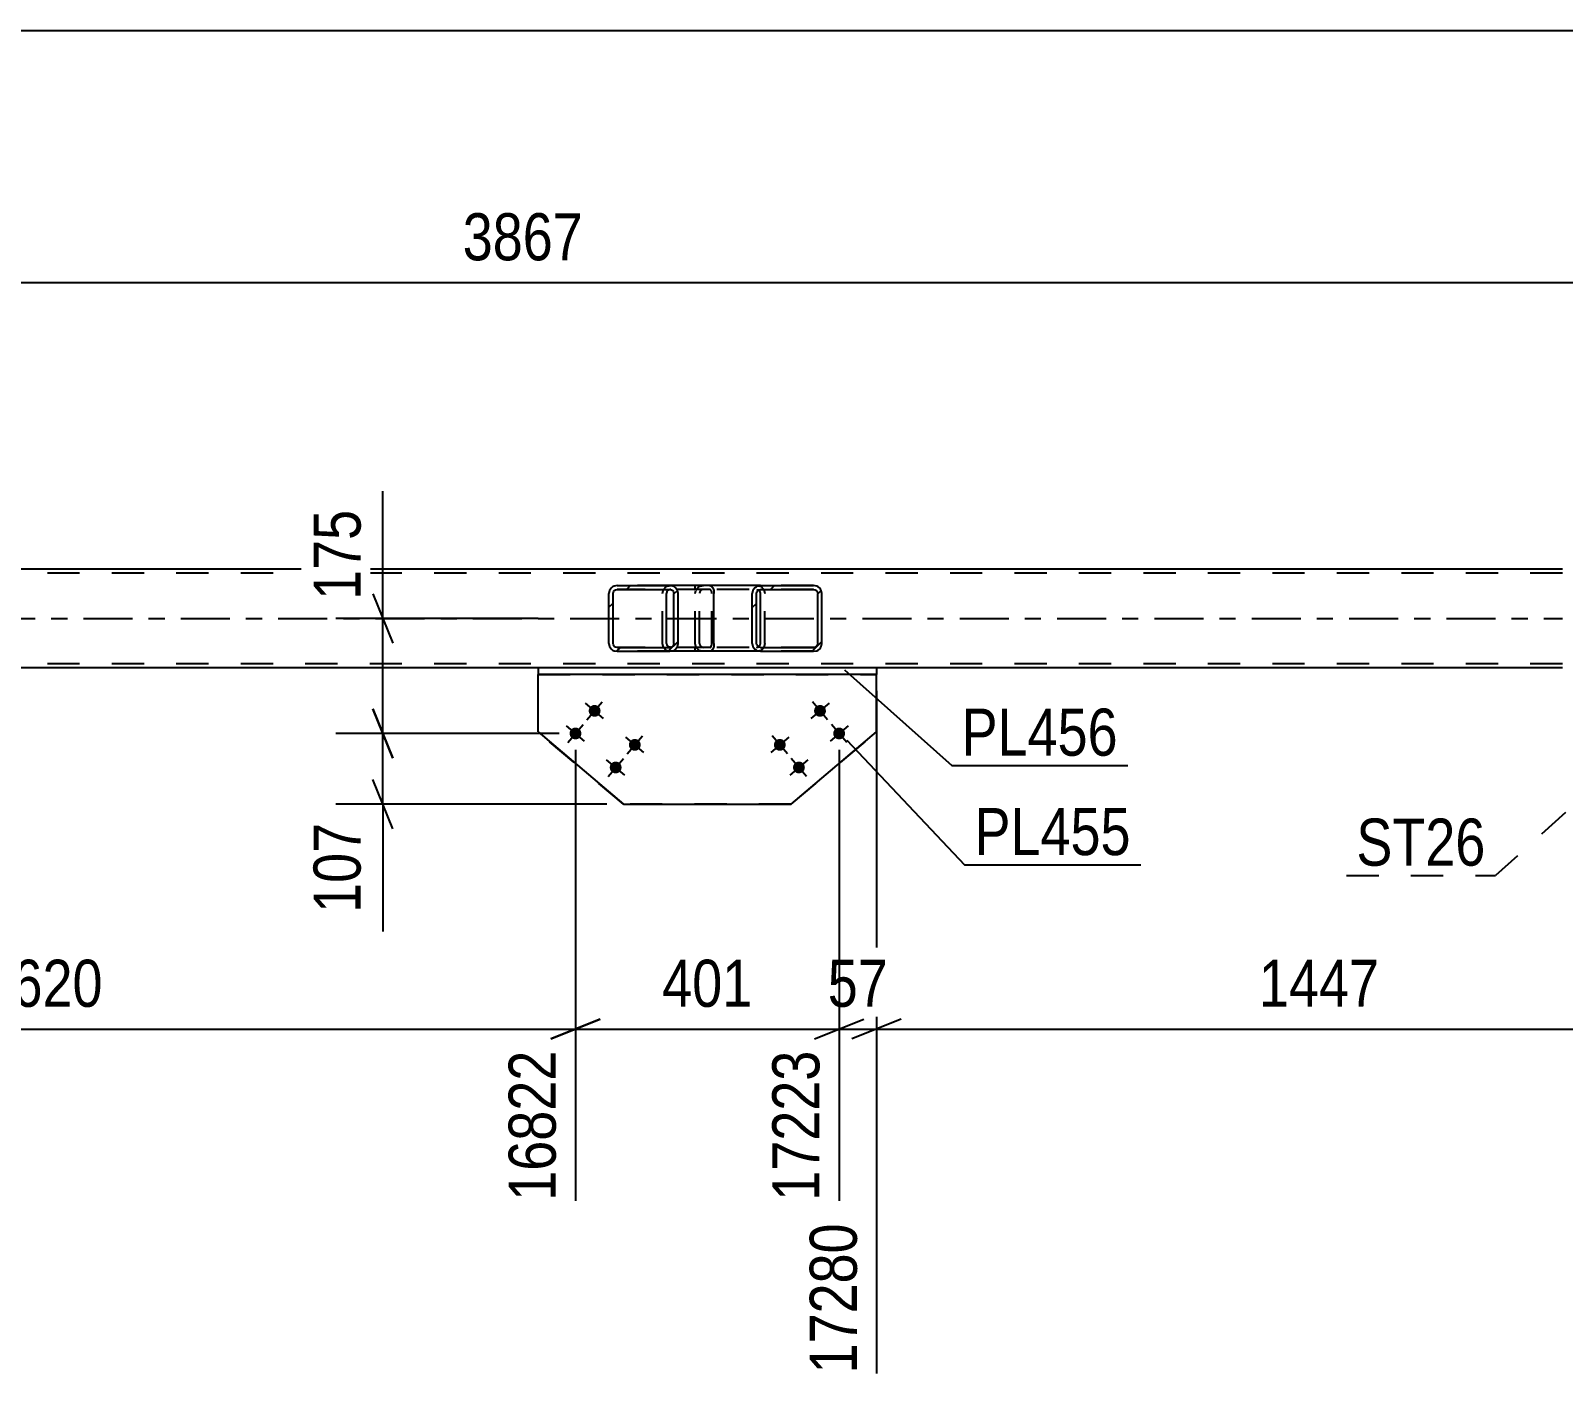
# Model space of a CAD drawing. Header units: millimetres. Extents: x -110 to 731, y -430 to 164.
# Drawn here: x 525.2 to 618.4, y -258.1 to -175.8 of the extents above; entities that cross this region are included whole.
import ezdxf

# ---------------------------------------------------------------- set-up
doc = ezdxf.new("R2010")
doc.units = ezdxf.units.MM
doc.linetypes.add('DXK_LINE_DOT2', pattern=[3.9198, 1.9599, -1.9599])
doc.linetypes.add('DXK_LINE_DOT3', pattern=[5.9187, 2.979, -0.9799, 0.9799, -0.9799])
doc.styles.add('Arial Narrow', font='ARIALN.TTF', dxfattribs={"height": 0.2})

# ---------------------------------------------------------------- blocks, each defined once
blk = doc.blocks.new('Part-570343290-77353 - 77341')
at = {"linetype": 'Continuous'}
h = blk.add_hatch(dxfattribs=at)
h.set_pattern_fill('', scale=0.7, style=0, pattern_type=0)
h.set_pattern_definition([(45, (564.5431, -209.8653), (-1.57154, 1.57154), [])])
h.paths.add_polyline_path([(564.582, -210.049), (564.543, -209.865), (564.434, -209.71), (564.27, -209.605), (564.077, -209.569), (560.882, -209.569), (560.689, -209.605), (560.526, -209.71), (560.416, -209.865), (560.378, -210.049), (560.378, -213.089), (560.416, -213.273), (560.526, -213.428), (560.689, -213.532), (560.882, -213.569), (564.077, -213.569), (564.27, -213.532), (564.434, -213.428), (564.543, -213.273), (564.582, -213.089)])
h.paths.add_polyline_path([(564.31, -213.181), (564.255, -213.259), (564.174, -213.311), (564.077, -213.329), (560.882, -213.329), (560.786, -213.311), (560.704, -213.259), (560.649, -213.181), (560.63, -213.089), (560.63, -210.049), (560.649, -209.957), (560.704, -209.879), (560.786, -209.827), (560.882, -209.809), (564.077, -209.809), (564.174, -209.827), (564.255, -209.879), (564.31, -209.957), (564.329, -210.049), (564.329, -213.089)])
at = {"color": 2, "linetype": 'Continuous'}
for p, q in [((560.882, -209.569), (560.689, -209.605)), ((560.882, -209.569), (564.077, -209.569)), ((566.506, -209.569), (564.077, -209.569)), ((564.27, -209.605), (564.077, -209.569)), ((566.506, -209.569), (566.605, -209.605)), ((566.605, -209.605), (566.69, -209.71)), ((560.416, -209.865), (560.378, -210.049)), ((560.378, -213.089), (560.378, -210.049)), ((560.63, -210.049), (560.649, -209.957)), ((560.63, -213.089), (560.63, -210.049)), ((560.649, -209.957), (560.704, -209.879)), ((560.704, -209.879), (560.786, -209.827)), ((560.786, -209.827), (560.882, -209.809)), ((560.882, -209.809), (564.077, -209.809)), ((563.905, -209.957), (563.886, -210.049)), ((563.886, -213.089), (563.886, -210.049)), ((563.959, -209.879), (563.905, -209.957)), ((564.041, -209.827), (563.959, -209.879)), ((564.107, -209.815), (564.041, -209.827)), ((564.077, -209.809), (564.174, -209.827)), ((564.174, -209.827), (564.255, -209.879)), ((564.255, -209.879), (564.31, -209.957)), ((564.31, -209.957), (564.329, -210.049)), ((564.329, -213.089), (564.329, -210.049)), ((564.582, -210.049), (564.543, -209.865)), ((564.582, -213.089), (564.582, -210.049)), ((566.69, -209.71), (566.746, -209.865)), ((566.746, -209.865), (566.766, -210.049)), ((566.766, -213.089), (566.766, -210.049)), ((560.378, -213.089), (560.416, -213.273)), ((560.649, -213.181), (560.63, -213.089)), ((560.704, -213.259), (560.649, -213.181)), ((560.786, -213.311), (560.704, -213.259)), ((560.882, -213.329), (560.786, -213.311)), ((560.882, -213.329), (564.077, -213.329)), ((563.886, -213.089), (563.905, -213.181)), ((563.905, -213.181), (563.959, -213.259)), ((563.959, -213.259), (564.041, -213.311)), ((564.107, -213.323), (564.041, -213.311)), ((564.174, -213.311), (564.077, -213.329)), ((564.255, -213.259), (564.174, -213.311)), ((564.31, -213.181), (564.255, -213.259)), ((564.329, -213.089), (564.31, -213.181)), ((564.543, -213.273), (564.582, -213.089)), ((566.746, -213.273), (566.69, -213.428)), ((566.766, -213.089), (566.746, -213.273)), ((560.689, -213.532), (560.882, -213.569)), ((560.882, -213.569), (564.077, -213.569)), ((564.077, -213.569), (564.27, -213.532)), ((566.506, -213.569), (564.077, -213.569)), ((566.605, -213.532), (566.506, -213.569)), ((566.69, -213.428), (566.605, -213.532))]:
    blk.add_line(p, q, dxfattribs=at)
at = {"color": 7, "linetype": 'DXK_LINE_DOT2'}
for p, q in [((564.077, -209.569), (560.882, -209.569)), ((563.945, -209.605), (564.138, -209.569)), ((565.625, -209.809), (565.625, -209.569)), ((566.506, -209.809), (560.882, -209.809)), ((563.633, -210.049), (563.672, -209.865)), ((563.633, -213.089), (563.633, -210.049)), ((564.138, -209.809), (564.107, -209.815)), ((566.556, -209.827), (566.506, -209.809)), ((566.598, -209.879), (566.556, -209.827)), ((566.626, -209.957), (566.598, -209.879)), ((566.636, -210.049), (566.626, -209.957)), ((566.636, -213.089), (566.636, -210.049)), ((566.506, -213.329), (560.882, -213.329)), ((563.672, -213.273), (563.633, -213.089)), ((564.138, -213.329), (564.107, -213.323)), ((565.625, -213.569), (565.625, -213.329)), ((566.506, -213.329), (566.556, -213.311)), ((566.556, -213.311), (566.598, -213.259)), ((566.598, -213.259), (566.626, -213.181)), ((566.626, -213.181), (566.636, -213.089)), ((564.077, -213.569), (560.882, -213.569)), ((564.138, -213.569), (563.945, -213.532))]:
    blk.add_line(p, q, dxfattribs=at)
at = {"color": 2, "linetype": 'Continuous'}
for centre, start, end in [((560.867, -210.065), 111.10334, 156.05345), ((564.093, -210.065), 23.94655, 68.89666), ((560.867, -213.073), 203.94655, 248.89666), ((564.093, -213.073), 291.10334, 336.05345)]:
    blk.add_arc(centre, 0.493, start, end, dxfattribs=at)
at = {"color": 7, "linetype": 'DXK_LINE_DOT2'}
for centre, start, end in [((564.122, -210.065), 111.10333, 156.05345), ((564.122, -213.073), 203.94655, 248.89667)]:
    blk.add_arc(centre, 0.493, start, end, dxfattribs=at)
blk = doc.blocks.new('Part-570343290-77354 - 77341')
at = {"linetype": 'Continuous'}
h = blk.add_hatch(dxfattribs=at)
h.set_pattern_fill('', scale=0.7, style=0, pattern_type=0)
h.set_pattern_definition([(45, (573.2856, -209.8653), (-1.57154, 1.57154), [])])
h.paths.add_polyline_path([(573.324, -210.049), (573.286, -209.865), (573.176, -209.71), (573.011, -209.605), (572.817, -209.569), (569.602, -209.569), (569.407, -209.605), (569.243, -209.71), (569.133, -209.865), (569.094, -210.049), (569.094, -213.089), (569.133, -213.273), (569.243, -213.428), (569.407, -213.532), (569.602, -213.569), (572.817, -213.569), (573.011, -213.532), (573.176, -213.428), (573.286, -213.273), (573.324, -213.089)])
h.paths.add_polyline_path([(573.051, -213.181), (572.996, -213.259), (572.914, -213.311), (572.817, -213.329), (569.602, -213.329), (569.504, -213.311), (569.422, -213.259), (569.367, -213.181), (569.348, -213.089), (569.348, -210.049), (569.367, -209.957), (569.422, -209.879), (569.504, -209.827), (569.602, -209.809), (572.817, -209.809), (572.914, -209.827), (572.996, -209.879), (573.051, -209.957), (573.07, -210.049), (573.07, -213.089)])
at = {"color": 7, "linetype": 'DXK_LINE_DOT2'}
for p, q in [((565.938, -209.605), (566.133, -209.569)), ((566.506, -209.569), (566.133, -209.569)), ((569.348, -209.569), (569.542, -209.605)), ((572.817, -209.569), (569.602, -209.569)), ((565.625, -210.049), (565.664, -209.865)), ((565.625, -213.089), (565.625, -210.049)), ((565.898, -209.957), (565.879, -210.049)), ((565.879, -213.089), (565.879, -210.049)), ((565.953, -209.879), (565.898, -209.957)), ((566.036, -209.827), (565.953, -209.879)), ((566.133, -209.809), (566.036, -209.827)), ((572.817, -209.809), (566.133, -209.809)), ((569.348, -209.809), (569.445, -209.827)), ((569.445, -209.827), (569.475, -209.846)), ((569.817, -209.865), (569.856, -210.049)), ((569.856, -213.089), (569.856, -210.049)), ((565.664, -213.273), (565.625, -213.089)), ((565.879, -213.089), (565.898, -213.181)), ((565.898, -213.181), (565.953, -213.259)), ((565.953, -213.259), (566.036, -213.311)), ((566.036, -213.311), (566.133, -213.329)), ((572.817, -213.329), (566.133, -213.329)), ((569.348, -213.329), (569.445, -213.311)), ((569.445, -213.311), (569.475, -213.292)), ((569.856, -213.089), (569.817, -213.273)), ((566.133, -213.569), (565.938, -213.532)), ((566.506, -213.569), (566.133, -213.569)), ((569.542, -213.532), (569.348, -213.569)), ((572.817, -213.569), (569.602, -213.569))]:
    blk.add_line(p, q, dxfattribs=at)
at = {"color": 2, "linetype": 'Continuous'}
for p, q in [((569.602, -209.569), (566.506, -209.569)), ((569.602, -209.569), (569.407, -209.605)), ((569.602, -209.569), (572.817, -209.569)), ((573.011, -209.605), (572.817, -209.569)), ((569.133, -209.865), (569.094, -210.049)), ((569.094, -213.089), (569.094, -210.049)), ((569.348, -210.049), (569.367, -209.957)), ((569.348, -213.089), (569.348, -210.049)), ((569.367, -209.957), (569.422, -209.879)), ((569.422, -209.879), (569.504, -209.827)), ((569.475, -209.846), (569.527, -209.879)), ((569.504, -209.827), (569.602, -209.809)), ((569.582, -209.957), (569.527, -209.879)), ((569.602, -210.049), (569.582, -209.957)), ((569.602, -209.809), (572.817, -209.809)), ((569.602, -213.089), (569.602, -210.049)), ((572.817, -209.809), (572.914, -209.827)), ((572.914, -209.827), (572.996, -209.879)), ((572.996, -209.879), (573.051, -209.957)), ((573.051, -209.957), (573.07, -210.049)), ((573.07, -213.089), (573.07, -210.049)), ((573.324, -210.049), (573.286, -209.865)), ((573.324, -213.089), (573.324, -210.049)), ((569.094, -213.089), (569.133, -213.273)), ((569.367, -213.181), (569.348, -213.089)), ((569.422, -213.259), (569.367, -213.181)), ((569.504, -213.311), (569.422, -213.259)), ((569.475, -213.292), (569.527, -213.259)), ((569.602, -213.329), (569.504, -213.311)), ((569.527, -213.259), (569.582, -213.181)), ((569.582, -213.181), (569.602, -213.089)), ((569.602, -213.329), (572.817, -213.329)), ((572.914, -213.311), (572.817, -213.329)), ((572.996, -213.259), (572.914, -213.311)), ((573.051, -213.181), (572.996, -213.259)), ((573.07, -213.089), (573.051, -213.181)), ((573.286, -213.273), (573.324, -213.089)), ((569.602, -213.569), (566.506, -213.569)), ((569.407, -213.532), (569.602, -213.569)), ((569.602, -213.569), (572.817, -213.569)), ((572.817, -213.569), (573.011, -213.532))]:
    blk.add_line(p, q, dxfattribs=at)
at = {"color": 7, "linetype": 'DXK_LINE_DOT2'}
for centre, start, end in [((566.115, -210.068), 110.92821, 155.86474), ((569.365, -210.068), 24.13526, 69.07179), ((566.115, -213.07), 204.13526, 249.07179), ((569.365, -213.07), 290.92821, 335.86474)]:
    blk.add_arc(centre, 0.495, start, end, dxfattribs=at)
at = {"color": 2, "linetype": 'Continuous'}
for centre, start, end in [((569.584, -210.068), 110.92821, 155.86474), ((572.834, -210.068), 24.13526, 69.07179), ((569.584, -213.07), 204.13526, 249.07179), ((572.834, -213.07), 290.92821, 335.86474)]:
    blk.add_arc(centre, 0.495, start, end, dxfattribs=at)
blk = doc.blocks.new('Part-570343290-77357 - 77341')
at = {"color": 2, "linetype": 'Continuous'}
for p, q in [((618.353, -208.569), (485.038, -208.569)), ((556.067, -214.569), (493.554, -214.569)), ((618.353, -214.569), (576.651, -214.569))]:
    blk.add_line(p, q, dxfattribs=at)
at = {"color": 7, "linetype": 'DXK_LINE_DOT2'}
for p, q in [((618.353, -208.809), (-45.679, -208.809)), ((618.353, -214.329), (-45.679, -214.329)), ((576.651, -214.569), (556.067, -214.569))]:
    blk.add_line(p, q, dxfattribs=at)
at = {"color": 7, "linetype": 'DXK_LINE_DOT3'}
blk.add_line((-45.679, -211.569), (618.353, -211.569), dxfattribs=at)
blk = doc.blocks.new('Part-570343290-77425 - 77341')
at = {"color": 2, "linetype": 'Continuous'}
for p, q in [((576.651, -214.569), (556.067, -214.569)), ((556.067, -214.569), (556.067, -214.969)), ((576.651, -214.969), (556.067, -214.969)), ((576.651, -214.569), (576.651, -214.969))]:
    blk.add_line(p, q, dxfattribs=at)
blk = doc.blocks.new('Part-570343290-77484 - 77341')
at = {"color": 2, "linetype": 'Continuous'}
for p, q in [((556.067, -218.47), (556.067, -214.969)), ((576.651, -218.47), (576.651, -214.969)), ((556.067, -218.47), (561.258, -222.862)), ((571.46, -222.862), (576.651, -218.47)), ((561.258, -222.862), (571.46, -222.862)), ((561.258, -222.862), (561.258, -222.862)), ((571.46, -222.862), (571.46, -222.862))]:
    blk.add_line(p, q, dxfattribs=at)
at = {"color": 7, "linetype": 'DXK_LINE_DOT2'}
for p, q in [((556.067, -214.969), (576.651, -214.969)), ((556.067, -214.969), (576.651, -214.969)), ((561.258, -222.862), (556.067, -218.47)), ((571.46, -222.862), (576.651, -218.47)), ((571.46, -222.862), (561.258, -222.862))]:
    blk.add_line(p, q, dxfattribs=at)
blk = doc.blocks.new('Bolt-570343290-77553 - 77341')
at = {"linetype": 'Continuous'}
for points in [[(559.233, -216.957), (559.288, -216.905), (559.352, -216.865), (559.423, -216.84), (559.497, -216.829), (559.572, -216.835), (559.644, -216.856), (559.711, -216.892), (559.768, -216.94), (559.814, -217), (559.847, -217.068), (559.865, -217.141), (559.867, -217.216), (559.854, -217.29), (559.825, -217.36), (559.783, -217.422), (559.729, -217.474), (559.665, -217.514), (559.594, -217.539), (559.519, -217.549), (559.444, -217.544), (559.372, -217.523), (559.306, -217.487), (559.248, -217.438), (559.202, -217.379), (559.169, -217.311), (559.151, -217.238), (559.149, -217.163), (559.163, -217.089), (559.191, -217.019)], [(558.071, -218.331), (558.125, -218.279), (558.189, -218.239), (558.26, -218.214), (558.334, -218.204), (558.41, -218.209), (558.482, -218.23), (558.548, -218.266), (558.606, -218.314), (558.652, -218.374), (558.684, -218.442), (558.702, -218.515), (558.705, -218.59), (558.691, -218.664), (558.663, -218.734), (558.62, -218.796), (558.566, -218.848), (558.502, -218.888), (558.431, -218.913), (558.357, -218.923), (558.282, -218.918), (558.209, -218.897), (558.143, -218.861), (558.086, -218.812), (558.039, -218.753), (558.007, -218.685), (557.989, -218.612), (557.987, -218.537), (558, -218.463), (558.028, -218.393)], [(561.676, -219.024), (561.731, -218.972), (561.795, -218.932), (561.865, -218.907), (561.94, -218.896), (562.015, -218.902), (562.087, -218.923), (562.154, -218.959), (562.211, -219.007), (562.257, -219.067), (562.29, -219.134), (562.308, -219.208), (562.31, -219.283), (562.297, -219.357), (562.268, -219.427), (562.226, -219.489), (562.172, -219.541), (562.108, -219.58), (562.037, -219.606), (561.962, -219.616), (561.887, -219.61), (561.815, -219.589), (561.749, -219.554), (561.691, -219.505), (561.645, -219.446), (561.612, -219.378), (561.594, -219.305), (561.592, -219.23), (561.605, -219.156), (561.634, -219.086)], [(560.514, -220.398), (560.568, -220.346), (560.632, -220.306), (560.703, -220.281), (560.777, -220.271), (560.852, -220.276), (560.925, -220.297), (560.991, -220.333), (561.048, -220.381), (561.095, -220.441), (561.127, -220.509), (561.145, -220.582), (561.147, -220.657), (561.134, -220.731), (561.106, -220.801), (561.063, -220.863), (561.009, -220.915), (560.945, -220.955), (560.874, -220.98), (560.8, -220.99), (560.725, -220.985), (560.652, -220.964), (560.586, -220.928), (560.528, -220.879), (560.482, -220.82), (560.45, -220.752), (560.432, -220.679), (560.429, -220.604), (560.443, -220.53), (560.471, -220.46)]]:
    blk.add_hatch(color=1, dxfattribs=at).paths.add_polyline_path(points)
at = {"color": 1, "linetype": 'Continuous'}
for p, q in [((560.058, -217.654), (558.959, -216.724)), ((559.043, -217.739), (559.973, -216.64)), ((557.88, -219.113), (558.811, -218.014)), ((558.895, -219.029), (557.796, -218.098)), ((562.501, -219.721), (561.401, -218.791)), ((561.486, -219.806), (562.416, -218.707)), ((561.338, -221.095), (560.239, -220.165)), ((560.323, -221.18), (561.254, -220.081))]:
    blk.add_line(p, q, dxfattribs=at)
blk = doc.blocks.new('Bolt-570343290-77554 - 77341')
at = {"linetype": 'Continuous'}
for points in [[(572.855, -217.13), (572.875, -217.057), (572.91, -216.99), (572.958, -216.932), (573.017, -216.886), (573.084, -216.852), (573.157, -216.833), (573.232, -216.83), (573.306, -216.842), (573.376, -216.87), (573.439, -216.912), (573.492, -216.965), (573.532, -217.029), (573.558, -217.099), (573.569, -217.174), (573.565, -217.249), (573.545, -217.322), (573.51, -217.388), (573.462, -217.446), (573.403, -217.493), (573.336, -217.527), (573.263, -217.545), (573.188, -217.549), (573.113, -217.536), (573.043, -217.509), (572.981, -217.467), (572.928, -217.413), (572.887, -217.35), (572.861, -217.279), (572.85, -217.205)], [(570.412, -219.197), (570.432, -219.124), (570.467, -219.057), (570.515, -218.999), (570.574, -218.952), (570.641, -218.919), (570.714, -218.9), (570.789, -218.897), (570.863, -218.909), (570.933, -218.937), (570.996, -218.979), (571.049, -219.032), (571.089, -219.096), (571.115, -219.166), (571.127, -219.241), (571.122, -219.316), (571.102, -219.388), (571.067, -219.455), (571.019, -219.513), (570.96, -219.56), (570.893, -219.594), (570.82, -219.612), (570.745, -219.616), (570.67, -219.603), (570.6, -219.575), (570.538, -219.534), (570.485, -219.48), (570.445, -219.417), (570.418, -219.346), (570.407, -219.272)], [(574.017, -218.504), (574.038, -218.431), (574.072, -218.365), (574.12, -218.307), (574.179, -218.26), (574.247, -218.226), (574.319, -218.207), (574.395, -218.204), (574.469, -218.217), (574.539, -218.244), (574.602, -218.286), (574.654, -218.34), (574.695, -218.403), (574.721, -218.474), (574.732, -218.548), (574.727, -218.623), (574.707, -218.696), (574.672, -218.762), (574.625, -218.82), (574.566, -218.867), (574.498, -218.901), (574.425, -218.92), (574.35, -218.923), (574.276, -218.91), (574.206, -218.883), (574.143, -218.841), (574.09, -218.787), (574.05, -218.724), (574.024, -218.653), (574.013, -218.579)], [(571.574, -220.571), (571.595, -220.498), (571.629, -220.431), (571.677, -220.373), (571.736, -220.327), (571.804, -220.293), (571.877, -220.274), (571.952, -220.271), (572.026, -220.284), (572.096, -220.311), (572.159, -220.353), (572.211, -220.406), (572.252, -220.47), (572.278, -220.541), (572.289, -220.615), (572.284, -220.69), (572.264, -220.763), (572.23, -220.829), (572.182, -220.887), (572.123, -220.934), (572.055, -220.968), (571.982, -220.986), (571.907, -220.99), (571.833, -220.977), (571.763, -220.95), (571.7, -220.908), (571.648, -220.854), (571.607, -220.791), (571.581, -220.72), (571.57, -220.646)]]:
    blk.add_hatch(color=1, dxfattribs=at).paths.add_polyline_path(points)
at = {"color": 1, "linetype": 'Continuous'}
for p, q in [((573.759, -216.724), (572.66, -217.654)), ((573.675, -217.739), (572.745, -216.64)), ((574.837, -219.113), (573.907, -218.014)), ((571.316, -218.791), (570.217, -219.721)), ((571.232, -219.806), (570.302, -218.707)), ((574.922, -218.098), (573.823, -219.029)), ((572.479, -220.165), (571.38, -221.095)), ((572.395, -221.18), (571.464, -220.081))]:
    blk.add_line(p, q, dxfattribs=at)
blk = doc.blocks.new('StraightDimension-570343290-81552 - 77341')
at = {"color": 7, "linetype": 'Continuous'}
for p, q in [((546.031, -217.063), (547.231, -220.063)), ((557.346, -218.563), (543.781, -218.563)), ((546.631, -222.862), (546.631, -218.563)), ((547.231, -224.362), (546.031, -221.362)), ((560.258, -222.862), (543.781, -222.862)), ((546.631, -222.862), (546.631, -230.596)), ((546.631, -222.862), (546.631, -230.596))]:
    blk.add_line(p, q, dxfattribs=at)
at = {"color": 0}
blk.add_wipeout([(545.881, -223.387), (541.681, -223.387), (541.681, -230.071), (545.881, -230.071)], dxfattribs=at)
at = {"color": 3, "style": 'Arial Narrow'}
blk.add_text('107', height=2.8633, rotation=90.00021, dxfattribs=at).set_placement((545.281, -229.471))
blk = doc.blocks.new('StraightDimension-570343290-81013 - 77341')
at = {"color": 7, "linetype": 'Continuous'}
for p, q in [((493.554, -215.969), (493.554, -257.471)), ((558.346, -219.563), (558.346, -246.971)), ((495.054, -235.931), (492.054, -237.131)), ((493.554, -236.531), (558.346, -236.531)), ((556.846, -237.131), (559.846, -235.931))]:
    blk.add_line(p, q, dxfattribs=at)
at = {"color": 0}
blk.add_wipeout([(530.206, -235.781), (530.206, -231.581), (521.694, -231.581), (521.694, -235.781)], dxfattribs=at)
at = {"color": 3, "style": 'Arial Narrow'}
blk.add_text('1620', height=2.8633, dxfattribs=at).set_placement((522.294, -235.181))
at = {"color": 0, "linetype": 'Continuous'}
blk.add_wipeout([(557.746, -237.231), (553.546, -237.231), (553.546, -247.571), (557.746, -247.571)], dxfattribs=at)
at = {"color": 3, "linetype": 'Continuous', "style": 'Arial Narrow'}
blk.add_text('16822', height=2.8633, rotation=90.00021, dxfattribs=at).set_placement((557.146, -246.971))
blk = doc.blocks.new('StraightDimension-570343290-80681 - 77341')
at = {"color": 7, "linetype": 'Continuous'}
for p, q in [((479.838, -199.169), (479.838, -180.707)), ((630.453, -207.569), (630.453, -180.707)), ((481.338, -190.548), (478.338, -191.748)), ((628.953, -191.748), (631.953, -190.548)), ((479.838, -191.148), (630.453, -191.148))]:
    blk.add_line(p, q, dxfattribs=at)
at = {"color": 0}
blk.add_wipeout([(559.401, -190.398), (559.401, -186.198), (550.889, -186.198), (550.889, -190.398)], dxfattribs=at)
at = {"color": 3, "style": 'Arial Narrow'}
blk.add_text('3867', height=2.8633, dxfattribs=at).set_placement((551.489, -189.798))
at = {"color": 0, "linetype": 'Continuous'}
blk.add_wipeout([(629.853, -180.107), (625.653, -180.107), (625.653, -190.448), (629.853, -190.448)], dxfattribs=at)
at = {"color": 3, "linetype": 'Continuous', "style": 'Arial Narrow'}
blk.add_text('18727', height=2.8633, rotation=90.00021, dxfattribs=at).set_placement((629.253, -189.848))
blk = doc.blocks.new('StraightDimension-570343290-80968 - 77341')
at = {"color": 7, "linetype": 'Continuous'}
blk.add_line((-54.379, -175.836), (630.453, -175.836), dxfattribs=at)
blk = doc.blocks.new('StraightDimension-570343290-81010 - 77341')
at = {"color": 7, "linetype": 'Continuous'}
for p, q in [((576.651, -215.969), (576.651, -257.471)), ((630.453, -215.569), (630.453, -246.971)), ((578.151, -235.931), (575.151, -237.131)), ((576.651, -236.531), (630.453, -236.531)), ((628.953, -237.131), (631.953, -235.931))]:
    blk.add_line(p, q, dxfattribs=at)
at = {"color": 0}
blk.add_wipeout([(607.808, -235.781), (607.808, -231.581), (599.295, -231.581), (599.295, -235.781)], dxfattribs=at)
at = {"color": 3, "style": 'Arial Narrow'}
blk.add_text('1447', height=2.8633, dxfattribs=at).set_placement((599.895, -235.181))
at = {"color": 0, "linetype": 'Continuous'}
blk.add_wipeout([(629.853, -237.231), (625.653, -237.231), (625.653, -247.571), (629.853, -247.571)], dxfattribs=at)
at = {"color": 3, "linetype": 'Continuous', "style": 'Arial Narrow'}
blk.add_text('18727', height=2.8633, rotation=90.00021, dxfattribs=at).set_placement((629.253, -246.971))
blk = doc.blocks.new('StraightDimension-570343290-81011 - 77341')
at = {"color": 7, "linetype": 'Continuous'}
for p, q in [((576.651, -215.969), (576.651, -257.471)), ((574.372, -219.563), (574.372, -246.971)), ((572.872, -237.131), (575.872, -235.931)), ((574.372, -236.531), (576.651, -236.531)), ((578.151, -235.931), (575.151, -237.131))]:
    blk.add_line(p, q, dxfattribs=at)
at = {"color": 0, "linetype": 'Continuous'}
blk.add_wipeout([(576.051, -247.731), (571.851, -247.731), (571.851, -258.071), (576.051, -258.071)], dxfattribs=at)
at = {"color": 3, "linetype": 'Continuous', "style": 'Arial Narrow'}
blk.add_text('17280', height=2.8633, rotation=90.00021, dxfattribs=at).set_placement((575.451, -257.471))
at = {"color": 0}
blk.add_wipeout([(577.94, -235.781), (577.94, -231.581), (573.083, -231.581), (573.083, -235.781)], dxfattribs=at)
at = {"color": 3, "style": 'Arial Narrow'}
blk.add_text('57', height=2.8633, dxfattribs=at).set_placement((573.683, -235.181))
blk = doc.blocks.new('StraightDimension-570343290-81012 - 77341')
at = {"color": 7, "linetype": 'Continuous'}
for p, q in [((558.346, -219.563), (558.346, -246.971)), ((574.372, -219.563), (574.372, -246.971)), ((559.846, -235.931), (556.846, -237.131)), ((558.346, -236.531), (574.372, -236.531)), ((572.872, -237.131), (575.872, -235.931))]:
    blk.add_line(p, q, dxfattribs=at)
at = {"color": 0}
blk.add_wipeout([(569.701, -235.781), (569.701, -231.581), (563.017, -231.581), (563.017, -235.781)], dxfattribs=at)
at = {"color": 3, "style": 'Arial Narrow'}
blk.add_text('401', height=2.8633, dxfattribs=at).set_placement((563.617, -235.181))
at = {"color": 0, "linetype": 'Continuous'}
blk.add_wipeout([(573.772, -237.231), (569.572, -237.231), (569.572, -247.571), (573.772, -247.571)], dxfattribs=at)
at = {"color": 3, "linetype": 'Continuous', "style": 'Arial Narrow'}
blk.add_text('17223', height=2.8633, rotation=90.00021, dxfattribs=at).set_placement((573.172, -246.971))
blk = doc.blocks.new('StraightDimension-570343290-81551 - 77341')
at = {"color": 7, "linetype": 'Continuous'}
for p, q in [((546.631, -211.569), (546.631, -203.835)), ((546.631, -211.569), (546.631, -203.835)), ((546.031, -210.069), (547.231, -213.069)), ((556.068, -211.569), (543.781, -211.569)), ((546.631, -218.563), (546.631, -211.569)), ((547.231, -220.063), (546.031, -217.063)), ((557.346, -218.563), (543.781, -218.563))]:
    blk.add_line(p, q, dxfattribs=at)
at = {"color": 0}
blk.add_wipeout([(545.881, -204.36), (541.681, -204.36), (541.681, -211.044), (545.881, -211.044)], dxfattribs=at)
at = {"color": 3, "style": 'Arial Narrow'}
blk.add_text('175', height=2.8633, rotation=90.00021, dxfattribs=at).set_placement((545.281, -210.444))
blk = doc.blocks.new('Mark-570343290-80770 - 77341')
at = {"color": 30, "linetype": 'Continuous'}
for p, q in [((574.694, -214.702), (581.219, -220.515)), ((581.219, -220.515), (591.923, -220.515))]:
    blk.add_line(p, q, dxfattribs=at)
at = {"color": 0}
blk.add_wipeout([(591.323, -219.915), (591.323, -216.915), (581.819, -216.915), (581.819, -219.915)], dxfattribs=at)
blk.add_wipeout([(591.323, -219.915), (591.323, -216.915), (581.819, -216.915), (581.819, -219.915)], dxfattribs=at)
at = {"color": 3, "style": 'Arial Narrow'}
blk.add_text('PL456', height=2.8633, dxfattribs=at).set_placement((581.819, -219.915))
blk = doc.blocks.new('Mark-570343290-80800 - 77341')
at = {"color": 30, "linetype": 'Continuous'}
for p, q in [((574.84, -218.977), (582.005, -226.559)), ((582.005, -226.559), (592.709, -226.559))]:
    blk.add_line(p, q, dxfattribs=at)
at = {"color": 0}
blk.add_wipeout([(592.109, -225.959), (592.109, -222.959), (582.605, -222.959), (582.605, -225.959)], dxfattribs=at)
blk.add_wipeout([(592.109, -225.959), (592.109, -222.959), (582.605, -222.959), (582.605, -225.959)], dxfattribs=at)
at = {"color": 3, "style": 'Arial Narrow'}
blk.add_text('PL455', height=2.8633, dxfattribs=at).set_placement((582.605, -225.959))
blk = doc.blocks.new('Mark-570343290-88282 - 77341')
at = {"color": 30, "linetype": 'DXK_LINE_DOT2'}
for p in [(627.264, -215.501), (605.22, -227.201)]:
    blk.add_line(p, (614.274, -227.201), dxfattribs=at)
at = {"color": 0}
blk.add_wipeout([(613.674, -226.601), (613.674, -223.601), (605.82, -223.601), (605.82, -226.601)], dxfattribs=at)
blk.add_wipeout([(613.674, -226.601), (613.674, -223.601), (605.82, -223.601), (605.82, -226.601)], dxfattribs=at)
at = {"color": 3, "style": 'Arial Narrow'}
blk.add_text('ST26', height=2.8633, dxfattribs=at).set_placement((605.82, -226.601))

msp = doc.modelspace()

# ---------------------------------------------------------------- block references
for name in ['StraightDimension-570343290-80681 - 77341', 'Part-570343290-77357 - 77341', 'Part-570343290-77353 - 77341', 'Part-570343290-77354 - 77341', 'Part-570343290-77425 - 77341', 'Part-570343290-77484 - 77341', 'Bolt-570343290-77553 - 77341', 'Bolt-570343290-77554 - 77341']:
    msp.add_blockref(name, (0, 0))

# ---------------------------------------------------------------- next in the draw order: block references
for name in ['StraightDimension-570343290-80968 - 77341', 'StraightDimension-570343290-81010 - 77341', 'StraightDimension-570343290-81552 - 77341']:
    msp.add_blockref(name, (0, 0))

# ---------------------------------------------------------------- next in the draw order: block references
for name in ['StraightDimension-570343290-81013 - 77341', 'StraightDimension-570343290-81011 - 77341', 'Mark-570343290-88282 - 77341']:
    msp.add_blockref(name, (0, 0))

# ---------------------------------------------------------------- next in the draw order: block references
msp.add_blockref('StraightDimension-570343290-81012 - 77341', (0, 0))

# ---------------------------------------------------------------- next in the draw order: block references
for name in ['StraightDimension-570343290-81551 - 77341', 'Mark-570343290-80770 - 77341']:
    msp.add_blockref(name, (0, 0))

# ---------------------------------------------------------------- next in the draw order: block references
msp.add_blockref('Mark-570343290-80800 - 77341', (0, 0))

doc.saveas('drawing.dxf')
